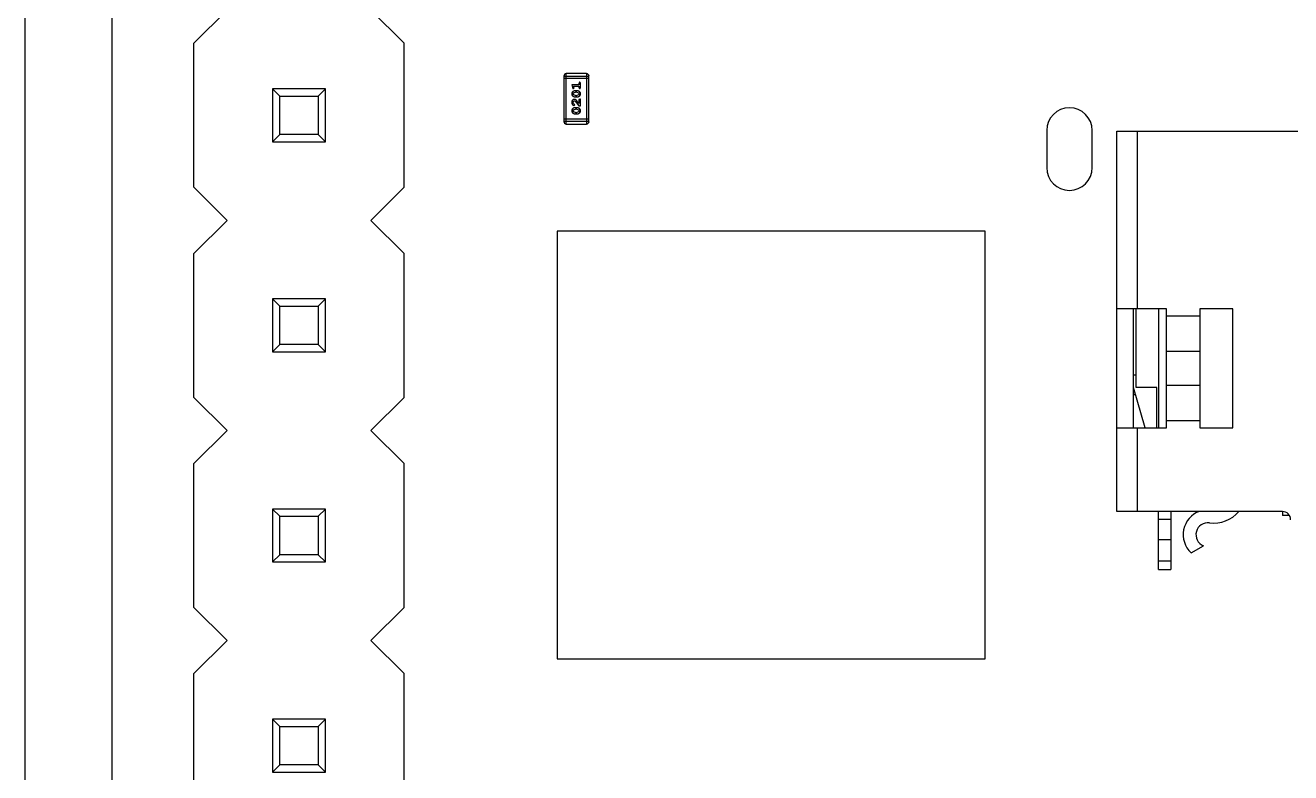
# Model space of a CAD drawing. Header units: millimetres. Extents: x -67 to 102, y -58 to 29.
# Drawn here: x 43.54 to 58.84, y -16.2 to -7.16 of the extents above; entities that cross this region are included whole.
import ezdxf

# ---------------------------------------------------------------- set-up
doc = ezdxf.new("R2010")
doc.units = ezdxf.units.MM
doc.header["$LTSCALE"] = 1.21
doc.header["$MEASUREMENT"] = 0
doc.layers.get('0').update_dxf_attribs({"linetype": 'CONTINUOUS'})

msp = doc.modelspace()

# ---------------------------------------------------------------- linework, layer by layer
at = {"color": 7, "linetype": 'Continuous'}
for p, q in [((43.542, -43.729), (43.542, 9.871)), ((44.592, 5.961), (44.584, -40.239)), ((45.582, -7.379), (45.982, -6.979)), ((47.722, -6.979), (48.122, -7.379)), ((45.582, -9.119), (45.582, -7.379)), ((48.122, -9.119), (48.122, -7.379)), ((50.053, -7.776), (50.053, -8.324)), ((50.053, -7.776), (50.358, -7.776)), ((50.084, -8.355), (50.084, -7.745)), ((50.328, -7.745), (50.084, -7.745)), ((50.328, -7.745), (50.328, -8.355)), ((50.358, -8.324), (50.358, -7.776)), ((46.532, -7.929), (46.532, -8.569)), ((46.621, -8.017), (46.532, -7.929)), ((47.172, -7.929), (46.532, -7.929)), ((47.084, -8.017), (47.172, -7.929)), ((47.172, -8.569), (47.172, -7.929)), ((50.358, -7.806), (50.053, -7.806)), ((50.149, -7.879), (50.159, -7.915)), ((50.237, -7.879), (50.149, -7.879)), ((50.168, -7.924), (50.177, -7.916)), ((50.176, -7.911), (50.172, -7.896)), ((50.172, -7.896), (50.237, -7.896)), ((50.177, -7.916), (50.176, -7.911)), ((50.211, -7.953), (50.194, -7.953)), ((50.237, -7.861), (50.237, -7.879)), ((50.237, -7.896), (50.237, -7.913)), ((50.254, -7.913), (50.254, -7.861)), ((46.621, -8.481), (46.621, -8.017)), ((46.621, -8.017), (47.084, -8.017)), ((47.084, -8.017), (47.084, -8.481)), ((50.166, -7.99), (50.172, -7.978)), ((50.172, -8.002), (50.166, -7.99)), ((50.172, -8.108), (50.166, -8.093)), ((50.172, -7.978), (50.194, -7.97)), ((50.194, -8.009), (50.172, -8.002)), ((50.18, -8.113), (50.172, -8.108)), ((50.181, -8.074), (50.191, -8.079)), ((50.191, -8.079), (50.236, -8.134)), ((50.211, -7.97), (50.194, -7.97)), ((50.194, -8.009), (50.211, -8.009)), ((50.194, -8.027), (50.211, -8.027)), ((50.237, -8.107), (50.21, -8.073)), ((50.211, -7.97), (50.233, -7.977)), ((50.233, -8.002), (50.211, -8.009)), ((50.233, -7.977), (50.239, -7.989)), ((50.239, -7.989), (50.233, -8.002)), ((50.234, -8.065), (50.237, -8.071)), ((50.237, -8.071), (50.237, -8.107)), ((50.254, -8.056), (50.247, -8.056)), ((50.254, -8.134), (50.254, -8.056)), ((50.166, -8.194), (50.172, -8.182)), ((50.172, -8.207), (50.166, -8.194)), ((50.172, -8.182), (50.194, -8.174)), ((50.194, -8.214), (50.172, -8.207)), ((50.178, -8.13), (50.187, -8.122)), ((50.187, -8.122), (50.18, -8.113)), ((50.211, -8.157), (50.194, -8.157)), ((50.211, -8.174), (50.194, -8.174)), ((50.194, -8.214), (50.211, -8.214)), ((50.194, -8.231), (50.211, -8.231)), ((50.211, -8.174), (50.233, -8.182)), ((50.233, -8.206), (50.211, -8.214)), ((50.233, -8.182), (50.239, -8.194)), ((50.239, -8.194), (50.233, -8.206)), ((50.236, -8.134), (50.254, -8.134)), ((50.358, -8.294), (50.053, -8.294)), ((50.358, -8.324), (50.053, -8.324)), ((50.084, -8.355), (50.328, -8.355)), ((46.532, -8.569), (46.621, -8.481)), ((47.084, -8.481), (46.621, -8.481)), ((47.172, -8.569), (47.084, -8.481)), ((55.892, -8.432), (55.892, -8.882)), ((56.442, -8.882), (56.442, -8.432)), ((56.742, -13.039), (56.742, -8.439)), ((56.742, -8.439), (68.142, -8.439)), ((56.992, -10.589), (56.992, -8.439)), ((46.532, -8.569), (47.172, -8.569)), ((45.982, -9.519), (45.582, -9.119)), ((48.122, -9.119), (47.722, -9.519)), ((45.582, -9.919), (45.982, -9.519)), ((47.722, -9.519), (48.122, -9.919)), ((49.974, -9.649), (49.974, -14.822)), ((55.147, -9.649), (49.974, -9.649)), ((55.147, -14.822), (55.147, -9.649)), ((45.582, -11.659), (45.582, -9.919)), ((48.122, -11.659), (48.122, -9.919)), ((46.532, -10.469), (46.532, -11.109)), ((46.621, -10.557), (46.532, -10.469)), ((47.172, -10.469), (46.532, -10.469)), ((47.084, -10.557), (47.172, -10.469)), ((47.172, -11.109), (47.172, -10.469)), ((46.621, -11.021), (46.621, -10.557)), ((46.621, -10.557), (47.084, -10.557)), ((47.084, -10.557), (47.084, -11.021)), ((57.342, -10.589), (56.742, -10.589)), ((56.942, -12.029), (56.942, -10.589)), ((56.972, -11.539), (56.972, -10.589)), ((57.242, -10.589), (57.242, -12.029)), ((57.342, -12.029), (57.342, -10.589)), ((57.742, -10.679), (57.342, -10.679)), ((57.742, -10.589), (57.742, -12.029)), ((58.142, -10.589), (57.742, -10.589)), ((58.142, -12.029), (58.142, -10.589)), ((46.532, -11.109), (46.621, -11.021)), ((46.532, -11.109), (47.172, -11.109)), ((47.084, -11.021), (46.621, -11.021)), ((47.172, -11.109), (47.084, -11.021)), ((57.742, -11.106), (57.342, -11.106)), ((56.972, -11.389), (56.942, -11.389)), ((57.081, -12.029), (56.942, -11.539)), ((57.222, -11.539), (56.972, -11.539)), ((57.222, -12.029), (57.222, -11.539)), ((57.342, -11.512), (57.742, -11.512)), ((45.982, -12.059), (45.582, -11.659)), ((48.122, -11.659), (47.722, -12.059)), ((56.968, -11.629), (56.942, -11.629)), ((45.582, -12.459), (45.982, -12.059)), ((47.722, -12.059), (48.122, -12.459)), ((56.742, -12.029), (57.342, -12.029)), ((56.992, -13.039), (56.992, -12.029)), ((57.342, -11.939), (57.742, -11.939)), ((57.742, -12.029), (58.142, -12.029)), ((45.582, -14.199), (45.582, -12.459)), ((48.122, -14.199), (48.122, -12.459)), ((46.532, -13.009), (46.532, -13.649)), ((46.621, -13.097), (46.532, -13.009)), ((47.172, -13.009), (46.532, -13.009)), ((46.621, -13.561), (46.621, -13.097)), ((46.621, -13.097), (47.084, -13.097)), ((47.084, -13.097), (47.172, -13.009)), ((47.084, -13.097), (47.084, -13.561)), ((47.172, -13.649), (47.172, -13.009)), ((58.742, -13.039), (56.742, -13.039)), ((57.242, -13.739), (57.242, -13.039)), ((57.392, -13.136), (57.242, -13.136)), ((57.392, -13.039), (57.392, -13.739)), ((58.742, -13.039), (58.742, -13.089)), ((58.828, -13.089), (58.742, -13.089)), ((57.242, -13.378), (57.392, -13.378)), ((57.638, -13.539), (57.787, -13.453)), ((46.532, -13.649), (46.621, -13.561)), ((47.084, -13.561), (46.621, -13.561)), ((47.172, -13.649), (47.084, -13.561)), ((46.532, -13.649), (47.172, -13.649)), ((57.392, -13.639), (57.242, -13.639)), ((57.242, -13.739), (57.392, -13.739)), ((45.982, -14.599), (45.582, -14.199)), ((48.122, -14.199), (47.722, -14.599)), ((45.582, -14.999), (45.982, -14.599)), ((47.722, -14.599), (48.122, -14.999)), ((49.974, -14.822), (55.147, -14.822)), ((45.582, -16.739), (45.582, -14.999)), ((48.122, -16.739), (48.122, -14.999)), ((46.532, -15.549), (46.532, -16.189)), ((46.621, -15.637), (46.532, -15.549)), ((47.172, -15.549), (46.532, -15.549)), ((47.084, -15.637), (47.172, -15.549)), ((47.172, -16.189), (47.172, -15.549)), ((46.621, -16.101), (46.621, -15.637)), ((46.621, -15.637), (47.084, -15.637)), ((47.084, -15.637), (47.084, -16.101)), ((46.532, -16.189), (46.621, -16.101)), ((46.532, -16.189), (47.172, -16.189)), ((47.084, -16.101), (46.621, -16.101)), ((47.172, -16.189), (47.084, -16.101))]:
    msp.add_line(p, q, dxfattribs=at)
for centre, radius, start, end in [((50.084, -7.776), 0.0305, 90, 180), ((50.328, -7.776), 0.0305, 0, 90), ((56.167, -8.432), 0.275, 0, 180), ((50.084, -8.324), 0.0305, 180, 270), ((50.328, -8.324), 0.0305, 270, 0), ((56.167, -8.882), 0.275, 180, 0), ((57.842, -13.319), 0.3, 110.0168, 227.0875), ((57.912, -12.779), 0.4, 262.6178, 319.2387), ((58.742, -13.139), 0.1, 0, 90), ((57.842, -13.319), 0.145, 82.6178, 247.501)]:
    msp.add_arc(centre, radius, start, end, dxfattribs=at)
for points, knots in [([(50.194, -7.953), (50.193, -7.953), (50.19, -7.953), (50.187, -7.953), (50.184, -7.954), (50.181, -7.954), (50.178, -7.955), (50.175, -7.956), (50.172, -7.958), (50.169, -7.959), (50.166, -7.961), (50.164, -7.962), (50.162, -7.964), (50.159, -7.966), (50.158, -7.967), (50.156, -7.969), (50.154, -7.971), (50.153, -7.973), (50.151, -7.976), (50.15, -7.98), (50.149, -7.985), (50.149, -7.988), (50.149, -7.99)], [0, 0, 0, 0, 0.049855, 0.099516, 0.148482, 0.19758, 0.246804, 0.296268, 0.346517, 0.397047, 0.446826, 0.49336, 0.537801, 0.579207, 0.617974, 0.654833, 0.689171, 0.722088, 0.786392, 0.853518, 0.924186, 1, 1, 1, 1]), ([(50.159, -7.915), (50.159, -7.916), (50.16, -7.918), (50.161, -7.92), (50.161, -7.921), (50.162, -7.923), (50.164, -7.923), (50.165, -7.924), (50.166, -7.924), (50.168, -7.924), (50.168, -7.924)], [0, 0, 0, 0, 0.187321, 0.344927, 0.475328, 0.579604, 0.674244, 0.773631, 0.882025, 1, 1, 1, 1]), ([(50.256, -7.99), (50.256, -7.988), (50.256, -7.985), (50.255, -7.981), (50.254, -7.977), (50.252, -7.974), (50.25, -7.97), (50.248, -7.967), (50.245, -7.965), (50.242, -7.962), (50.238, -7.96), (50.234, -7.958), (50.231, -7.956), (50.227, -7.955), (50.223, -7.954), (50.219, -7.953), (50.215, -7.953), (50.213, -7.953), (50.211, -7.953)], [0, 0, 0, 0, 0.067217, 0.131051, 0.19272, 0.252824, 0.312745, 0.373449, 0.436041, 0.501494, 0.567761, 0.632087, 0.695096, 0.757109, 0.817993, 0.878657, 0.939311, 1, 1, 1, 1]), ([(50.246, -7.85), (50.245, -7.85), (50.244, -7.85), (50.242, -7.851), (50.241, -7.852), (50.24, -7.853), (50.238, -7.855), (50.238, -7.856), (50.237, -7.859), (50.237, -7.861), (50.237, -7.861)], [0, 0, 0, 0, 0.11517, 0.223509, 0.328254, 0.438012, 0.553651, 0.682263, 0.830856, 1, 1, 1, 1]), ([(50.237, -7.913), (50.237, -7.914), (50.237, -7.916), (50.238, -7.918), (50.238, -7.92), (50.239, -7.922), (50.241, -7.923), (50.242, -7.924), (50.244, -7.924), (50.245, -7.924), (50.246, -7.924)], [0, 0, 0, 0, 0.169102, 0.317658, 0.446239, 0.563118, 0.671828, 0.776546, 0.884858, 1, 1, 1, 1]), ([(50.254, -7.861), (50.254, -7.861), (50.254, -7.859), (50.254, -7.856), (50.253, -7.855), (50.252, -7.853), (50.251, -7.852), (50.249, -7.851), (50.248, -7.85), (50.246, -7.85), (50.246, -7.85)], [0, 0, 0, 0, 0.169012, 0.317488, 0.445429, 0.560977, 0.67065, 0.776666, 0.88492, 1, 1, 1, 1]), ([(50.246, -7.924), (50.246, -7.924), (50.248, -7.924), (50.249, -7.924), (50.251, -7.923), (50.252, -7.922), (50.253, -7.92), (50.254, -7.918), (50.254, -7.916), (50.254, -7.914), (50.254, -7.913)], [0, 0, 0, 0, 0.115051, 0.223278, 0.329269, 0.437893, 0.554681, 0.682591, 0.83103, 1, 1, 1, 1]), ([(50.149, -7.99), (50.149, -7.991), (50.149, -7.994), (50.15, -7.998), (50.151, -8.002), (50.153, -8.006), (50.155, -8.009), (50.157, -8.012), (50.16, -8.015), (50.164, -8.017), (50.167, -8.019), (50.171, -8.021), (50.174, -8.023), (50.178, -8.024), (50.182, -8.025), (50.186, -8.026), (50.19, -8.026), (50.192, -8.027), (50.194, -8.027)], [0, 0, 0, 0, 0.06692, 0.130834, 0.19258, 0.252759, 0.312631, 0.373411, 0.436359, 0.501894, 0.568244, 0.632472, 0.69556, 0.757163, 0.818592, 0.878885, 0.939235, 1, 1, 1, 1]), ([(50.182, -8.056), (50.181, -8.057), (50.179, -8.057), (50.175, -8.057), (50.172, -8.058), (50.169, -8.059), (50.166, -8.06), (50.164, -8.062), (50.161, -8.064), (50.159, -8.067), (50.156, -8.069), (50.154, -8.072), (50.153, -8.075), (50.151, -8.078), (50.15, -8.082), (50.15, -8.085), (50.149, -8.089), (50.149, -8.092), (50.149, -8.093)], [0, 0, 0, 0, 0.060981, 0.120256, 0.178148, 0.236115, 0.293993, 0.352864, 0.413358, 0.476056, 0.539296, 0.602396, 0.665116, 0.728325, 0.792919, 0.859317, 0.928302, 1, 1, 1, 1]), ([(50.149, -8.093), (50.149, -8.095), (50.149, -8.098), (50.15, -8.103), (50.152, -8.108), (50.154, -8.112), (50.156, -8.117), (50.159, -8.12), (50.162, -8.123), (50.166, -8.126), (50.169, -8.128), (50.173, -8.129), (50.176, -8.13), (50.177, -8.13), (50.178, -8.13)], [0, 0, 0, 0, 0.098286, 0.193983, 0.289056, 0.384352, 0.477435, 0.566197, 0.652355, 0.737986, 0.818188, 0.887401, 0.94802, 1, 1, 1, 1]), ([(50.166, -8.093), (50.166, -8.092), (50.166, -8.089), (50.167, -8.085), (50.169, -8.082), (50.171, -8.079), (50.173, -8.077), (50.175, -8.075), (50.178, -8.074), (50.18, -8.074), (50.181, -8.074)], [0, 0, 0, 0, 0.156344, 0.299348, 0.4327, 0.561, 0.682299, 0.791883, 0.89611, 1, 1, 1, 1]), ([(50.21, -8.073), (50.209, -8.072), (50.208, -8.071), (50.206, -8.068), (50.204, -8.066), (50.202, -8.064), (50.2, -8.063), (50.198, -8.061), (50.196, -8.06), (50.194, -8.059), (50.192, -8.058), (50.188, -8.057), (50.185, -8.057), (50.183, -8.057), (50.182, -8.056)], [0, 0, 0, 0, 0.103002, 0.197728, 0.285279, 0.365235, 0.437224, 0.502446, 0.560545, 0.611446, 0.707576, 0.80349, 0.900532, 1, 1, 1, 1]), ([(50.211, -8.027), (50.212, -8.027), (50.215, -8.027), (50.218, -8.026), (50.221, -8.026), (50.224, -8.025), (50.227, -8.024), (50.23, -8.023), (50.233, -8.022), (50.236, -8.02), (50.239, -8.019), (50.241, -8.017), (50.243, -8.015), (50.246, -8.014), (50.247, -8.012), (50.249, -8.01), (50.251, -8.009), (50.252, -8.006), (50.254, -8.003), (50.255, -7.999), (50.256, -7.994), (50.256, -7.991), (50.256, -7.99)], [0, 0, 0, 0, 0.049886, 0.09882, 0.148132, 0.19689, 0.246038, 0.295176, 0.345305, 0.395692, 0.445312, 0.491875, 0.535813, 0.577009, 0.616081, 0.652689, 0.687585, 0.720206, 0.785062, 0.85223, 0.923759, 1, 1, 1, 1]), ([(50.247, -8.056), (50.246, -8.057), (50.244, -8.057), (50.241, -8.057), (50.239, -8.058), (50.237, -8.059), (50.236, -8.06), (50.235, -8.062), (50.234, -8.063), (50.234, -8.064), (50.234, -8.065)], [0, 0, 0, 0, 0.1844, 0.34094, 0.473574, 0.586824, 0.690029, 0.789175, 0.890445, 1, 1, 1, 1]), ([(50.194, -8.157), (50.193, -8.157), (50.19, -8.157), (50.187, -8.157), (50.184, -8.158), (50.181, -8.159), (50.178, -8.16), (50.175, -8.161), (50.172, -8.162), (50.169, -8.164), (50.166, -8.165), (50.164, -8.167), (50.162, -8.168), (50.159, -8.17), (50.158, -8.172), (50.156, -8.174), (50.154, -8.175), (50.153, -8.178), (50.151, -8.181), (50.15, -8.185), (50.149, -8.19), (50.149, -8.193), (50.149, -8.194)], [0, 0, 0, 0, 0.049855, 0.099516, 0.148482, 0.19758, 0.246804, 0.296268, 0.346517, 0.397047, 0.446826, 0.49336, 0.537801, 0.579207, 0.617974, 0.654833, 0.689171, 0.722088, 0.786392, 0.853518, 0.924186, 1, 1, 1, 1]), ([(50.149, -8.194), (50.149, -8.196), (50.149, -8.199), (50.15, -8.203), (50.151, -8.206), (50.153, -8.21), (50.155, -8.213), (50.157, -8.216), (50.16, -8.219), (50.164, -8.222), (50.167, -8.224), (50.171, -8.226), (50.174, -8.227), (50.178, -8.229), (50.182, -8.23), (50.186, -8.231), (50.19, -8.231), (50.192, -8.231), (50.194, -8.231)], [0, 0, 0, 0, 0.06692, 0.130834, 0.19258, 0.252759, 0.312631, 0.373411, 0.436359, 0.501894, 0.568244, 0.632472, 0.69556, 0.757163, 0.818592, 0.878885, 0.939235, 1, 1, 1, 1]), ([(50.256, -8.194), (50.256, -8.193), (50.256, -8.19), (50.255, -8.186), (50.254, -8.182), (50.252, -8.178), (50.25, -8.175), (50.248, -8.172), (50.245, -8.169), (50.242, -8.167), (50.238, -8.164), (50.234, -8.163), (50.231, -8.161), (50.227, -8.159), (50.223, -8.158), (50.219, -8.158), (50.215, -8.157), (50.213, -8.157), (50.211, -8.157)], [0, 0, 0, 0, 0.067217, 0.131051, 0.19272, 0.252824, 0.312745, 0.373449, 0.436041, 0.501494, 0.567761, 0.632087, 0.695096, 0.757109, 0.817993, 0.878657, 0.939311, 1, 1, 1, 1]), ([(50.211, -8.231), (50.212, -8.231), (50.215, -8.231), (50.218, -8.231), (50.221, -8.23), (50.224, -8.23), (50.227, -8.229), (50.23, -8.228), (50.233, -8.226), (50.236, -8.225), (50.239, -8.223), (50.241, -8.222), (50.243, -8.22), (50.246, -8.218), (50.247, -8.217), (50.249, -8.215), (50.251, -8.213), (50.252, -8.211), (50.254, -8.208), (50.255, -8.203), (50.256, -8.199), (50.256, -8.196), (50.256, -8.194)], [0, 0, 0, 0, 0.049886, 0.09882, 0.148132, 0.19689, 0.246038, 0.295176, 0.345305, 0.395692, 0.445312, 0.491875, 0.535813, 0.577009, 0.616081, 0.652689, 0.687585, 0.720206, 0.785062, 0.85223, 0.923759, 1, 1, 1, 1])]:
    msp.add_open_spline(points, degree=3, knots=knots, dxfattribs=at)

doc.saveas('drawing.dxf')
